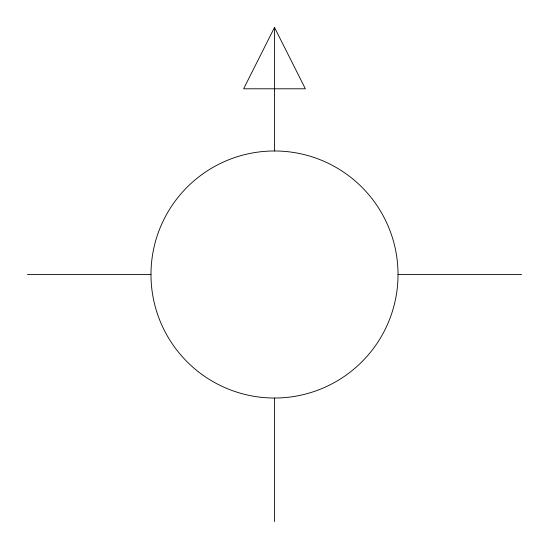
<?xml version="1.0" encoding="UTF-8"?>
<svg xmlns="http://www.w3.org/2000/svg" width="549" height="549" viewBox="0 0 549 549"><rect width="100%" height="100%" fill="white"/><g stroke="black" fill="none" stroke-linecap="round" stroke-linejoin="round"><path stroke-width="0.82" d="M274.5 27.45L243.619 88.794L305.381 88.794L274.5 27.45L274.5 150.975M27.45 274.5L150.975 274.5M398.025 274.5A123.525 123.525 0 0 0 212.738 167.527A123.525 123.525 0 0 0 212.738 381.473A123.525 123.525 0 0 0 398.025 274.5L521.55 274.5M274.5 398.025L274.5 521.55"/></g></svg>
